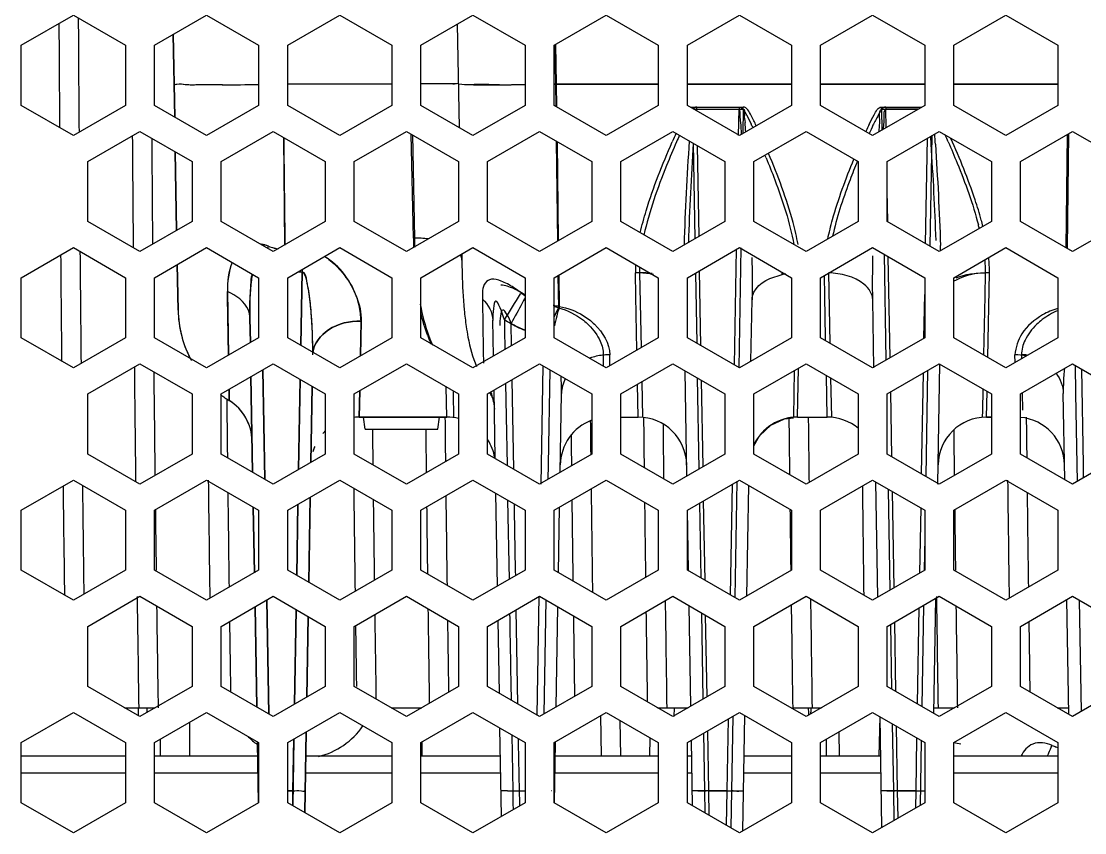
# Model space of a CAD drawing. Header units: millimetres. Extents: x 10297564 to 11610295, y -9287743 to -8409454.
# Drawn here: x 10485521 to 10486402, y -9079286 to -9078614 of the extents above; entities that cross this region are included whole.
import ezdxf

# ---------------------------------------------------------------- set-up
doc = ezdxf.new("R2010")
doc.units = ezdxf.units.MM
doc.header["$LTSCALE"] = 100
doc.layers.add('-0', color=7, linetype='Continuous')

# ---------------------------------------------------------------- blocks, each defined once
blk = doc.blocks.new('인버터 외형도')
at = {"layer": '-0', "linetype": 'Continuous'}
for p, q in [((87285.49, 52167.98), (87317.85, 52186.66)), ((87317.85, 52186.66), (87350.2, 52167.98)), ((87368.26, 52167.98), (87400.62, 52186.66)), ((87400.62, 52186.66), (87432.97, 52167.98)), ((87451.03, 52167.98), (87483.39, 52186.66)), ((87483.39, 52186.66), (87515.74, 52167.98)), ((87533.8, 52167.98), (87566.16, 52186.66)), ((87566.16, 52186.66), (87598.51, 52167.98)), ((87616.57, 52167.98), (87648.93, 52186.66)), ((87648.93, 52186.66), (87681.28, 52167.98)), ((87699.34, 52167.98), (87731.7, 52186.66)), ((87731.7, 52186.66), (87764.05, 52167.98)), ((87782.11, 52167.98), (87814.47, 52186.66)), ((87814.47, 52186.66), (87846.82, 52167.98)), ((87864.88, 52167.98), (87897.24, 52186.66)), ((87897.24, 52186.66), (87929.59, 52167.98)), ((87557.75, 52116.79), (87556.63, 52181.15)), ((87379.91, 52174.7), (87380.81, 52123.37)), ((87380.81, 52123.37), (87379.91, 52174.7)), ((87285.49, 52130.61), (87285.49, 52167.98)), ((87350.2, 52167.98), (87350.2, 52130.61)), ((87368.26, 52130.61), (87368.26, 52167.98)), ((87432.97, 52167.98), (87432.97, 52130.61)), ((87451.03, 52130.61), (87451.03, 52167.98)), ((87515.74, 52167.98), (87515.74, 52130.61)), ((87533.8, 52130.61), (87533.8, 52167.98)), ((87598.51, 52167.98), (87598.51, 52130.61)), ((87616.57, 52130.61), (87616.57, 52167.98)), ((87617.04, 52167.98), (87617.47, 52143.85)), ((87618.14, 52143.85), (87617.7, 52168.63)), ((87681.28, 52167.98), (87681.28, 52130.61)), ((87699.34, 52130.61), (87699.34, 52167.98)), ((87764.05, 52167.98), (87764.05, 52130.61)), ((87782.11, 52130.61), (87782.11, 52167.98)), ((87846.82, 52167.98), (87846.82, 52130.61)), ((87864.88, 52130.61), (87864.88, 52167.98)), ((87929.59, 52167.98), (87929.59, 52130.61)), ((87410.36, 52143.39), (87408.37, 52143.38)), ((87410.42, 52143.39), (87409.06, 52143.39)), ((87515.74, 52143.85), (87451.03, 52143.85)), ((87515.74, 52143.85), (87451.03, 52143.85)), ((87617.47, 52143.85), (87616.57, 52143.84)), ((87616.57, 52143.82), (87618.14, 52143.85)), ((87617.47, 52143.85), (87617.64, 52130)), ((87681.28, 52143.85), (87617.47, 52143.85)), ((87618.31, 52129.61), (87618.14, 52143.85)), ((87618.14, 52143.85), (87681.28, 52143.85)), ((87764.05, 52143.85), (87699.34, 52143.85)), ((87699.34, 52143.85), (87764.05, 52143.85)), ((87846.82, 52143.85), (87782.11, 52143.85)), ((87782.11, 52143.85), (87846.82, 52143.85)), ((87929.59, 52143.85), (87864.88, 52143.85)), ((87864.88, 52143.85), (87929.59, 52143.85)), ((87317.85, 52111.93), (87285.49, 52130.61)), ((87350.2, 52130.61), (87317.85, 52111.93)), ((87400.62, 52111.93), (87368.26, 52130.61)), ((87432.97, 52130.61), (87400.62, 52111.93)), ((87483.39, 52111.93), (87451.03, 52130.61)), ((87515.74, 52130.61), (87483.39, 52111.93)), ((87566.16, 52111.93), (87533.8, 52130.61)), ((87598.51, 52130.61), (87566.16, 52111.93)), ((87648.93, 52111.93), (87616.57, 52130.61)), ((87681.28, 52130.61), (87648.93, 52111.93)), ((87731.7, 52111.93), (87699.34, 52130.61)), ((87702.6, 52129.54), (87731.45, 52129.54)), ((87703.38, 52128.28), (87731.45, 52128.28)), ((87705.23, 52128.28), (87705.23, 52129.54)), ((87705.23, 52129.54), (87734.08, 52129.54)), ((87705.25, 52127.2), (87705.23, 52128.28)), ((87705.23, 52128.28), (87734.08, 52128.28)), ((87731.17, 52111.94), (87731.45, 52128.28)), ((87731.45, 52129.54), (87731.45, 52128.28)), ((87764.05, 52130.61), (87731.7, 52111.93)), ((87734.08, 52128.28), (87733.82, 52113.16)), ((87734.08, 52128.28), (87734.08, 52129.54)), ((87814.47, 52111.93), (87782.11, 52130.61)), ((87846.82, 52130.61), (87814.47, 52111.93)), ((87819.98, 52128.28), (87819.98, 52129.54)), ((87819.98, 52129.54), (87844.95, 52129.54)), ((87819.98, 52128.28), (87820.21, 52115.25)), ((87819.98, 52128.28), (87842.78, 52128.28)), ((87822.61, 52129.54), (87822.61, 52128.28)), ((87822.61, 52129.54), (87844.95, 52129.54)), ((87822.81, 52116.75), (87822.61, 52128.28)), ((87842.78, 52128.28), (87822.61, 52128.28)), ((87897.24, 52111.93), (87864.88, 52130.61)), ((87929.59, 52130.61), (87897.24, 52111.93)), ((87326.88, 52095.74), (87359.23, 52114.42)), ((87359.23, 52114.42), (87391.59, 52095.74)), ((87409.65, 52095.74), (87442, 52114.42)), ((87442, 52114.42), (87474.36, 52095.74)), ((87492.42, 52095.74), (87524.77, 52114.42)), ((87524.77, 52114.42), (87557.13, 52095.74)), ((87529.1, 52048.12), (87527.78, 52112.68)), ((87575.19, 52095.74), (87607.54, 52114.42)), ((87607.54, 52114.42), (87639.9, 52095.74)), ((87657.96, 52095.74), (87690.31, 52114.42)), ((87690.31, 52114.42), (87722.67, 52095.74)), ((87740.73, 52095.74), (87773.08, 52114.42)), ((87773.08, 52114.42), (87805.44, 52095.74)), ((87823.49, 52095.74), (87855.85, 52114.42)), ((87855.85, 52114.42), (87888.21, 52095.74)), ((87906.26, 52095.74), (87938.62, 52114.42)), ((87934.66, 52041.98), (87935.54, 52112.64)), ((87936.21, 52113.03), (87935.32, 52041.6)), ((87938.62, 52114.42), (87970.98, 52095.74)), ((87449.34, 52043.94), (87448.55, 52110.64)), ((87528.49, 52112.28), (87529.77, 52048.12)), ((87617.9, 52108.44), (87618.68, 52046.13)), ((87619.35, 52046.52), (87618.58, 52108.05)), ((87702.97, 52107.11), (87704, 52047.6)), ((87847.37, 52044.59), (87848.52, 52110.19)), ((87851.18, 52111.72), (87849.98, 52043.09)), ((87850.83, 52106.45), (87850.52, 52111.34)), ((87381.19, 52101.75), (87382.04, 52052.87)), ((87382.04, 52052.87), (87381.19, 52101.75)), ((87706.61, 52049.11), (87705.63, 52105.58)), ((87326.88, 52058.38), (87326.88, 52095.74)), ((87391.59, 52095.74), (87391.59, 52058.38)), ((87409.65, 52058.38), (87409.65, 52095.74)), ((87474.36, 52095.74), (87474.36, 52058.38)), ((87492.42, 52058.38), (87492.42, 52095.74)), ((87557.13, 52095.74), (87557.13, 52058.38)), ((87575.19, 52058.38), (87575.19, 52095.74)), ((87639.9, 52095.74), (87639.9, 52058.38)), ((87657.96, 52058.38), (87657.96, 52095.74)), ((87722.67, 52095.74), (87722.67, 52058.38)), ((87740.73, 52058.38), (87740.73, 52095.74)), ((87805.44, 52095.74), (87805.44, 52058.38)), ((87823.49, 52058.38), (87823.49, 52095.74)), ((87888.21, 52095.74), (87888.21, 52058.38)), ((87906.26, 52058.38), (87906.26, 52095.74)), ((87823.83, 52058.38), (87823.49, 52077.61)), ((87359.23, 52039.7), (87326.88, 52058.38)), ((87391.59, 52058.38), (87359.23, 52039.7)), ((87442, 52039.7), (87409.65, 52058.38)), ((87474.36, 52058.38), (87442, 52039.7)), ((87524.77, 52039.7), (87492.42, 52058.38)), ((87557.13, 52058.38), (87524.77, 52039.7)), ((87607.54, 52039.7), (87575.19, 52058.38)), ((87639.9, 52058.38), (87607.54, 52039.7)), ((87690.31, 52039.7), (87657.96, 52058.38)), ((87722.67, 52058.38), (87690.31, 52039.7)), ((87773.08, 52039.7), (87740.73, 52058.38)), ((87805.44, 52058.38), (87773.08, 52039.7)), ((87855.85, 52039.7), (87823.49, 52058.38)), ((87888.21, 52058.38), (87855.85, 52039.7)), ((87938.62, 52039.7), (87906.26, 52058.38)), ((87970.98, 52058.38), (87938.62, 52039.7)), ((87285.49, 52023.5), (87317.85, 52042.19)), ((87317.85, 52042.19), (87350.2, 52023.5)), ((87368.26, 52023.5), (87400.62, 52042.19)), ((87400.62, 52042.19), (87432.97, 52023.5)), ((87438.63, 52041.69), (87439.11, 52043.11)), ((87438.63, 52041.69), (87439.11, 52043.11)), ((87451.03, 52023.5), (87483.39, 52042.19)), ((87483.39, 52042.19), (87515.74, 52023.5)), ((87533.8, 52023.5), (87566.16, 52042.19)), ((87566.16, 52042.19), (87598.51, 52023.5)), ((87616.57, 52023.5), (87648.93, 52042.19)), ((87648.93, 52042.19), (87681.28, 52023.5)), ((87699.34, 52023.5), (87731.7, 52042.19)), ((87728.67, 51969.21), (87729.93, 52041.17)), ((87732.58, 52042.17), (87731.28, 51967.47)), ((87731.7, 52042.19), (87764.05, 52023.5)), ((87782.11, 52023.5), (87814.47, 52042.19)), ((87814.47, 52042.19), (87846.82, 52023.5)), ((87864.88, 52023.5), (87897.24, 52042.19)), ((87897.24, 52042.19), (87929.59, 52023.5)), ((87559.12, 52038.12), (87559.19, 52034.44)), ((87821.55, 52038.09), (87822.7, 51972.22)), ((87825.31, 51973.72), (87824.21, 52036.56)), ((87382.41, 52031.67), (87382.9, 52003.38)), ((87382.9, 52003.38), (87382.41, 52031.67)), ((87457.35, 52027.15), (87459.93, 52027.15)), ((87457.35, 52027.15), (87459.93, 52027.15)), ((87459.14, 51981.47), (87459.93, 52027.15)), ((87459.93, 52027.15), (87459.14, 51981.47)), ((87459.93, 52028.64), (87459.93, 52027.15)), ((87459.93, 52028.64), (87459.93, 52027.15)), ((87707.79, 51981.26), (87706.98, 52027.91)), ((87285.49, 51986.14), (87285.49, 52023.5)), ((87350.2, 52023.5), (87350.2, 51986.14)), ((87368.26, 51986.14), (87368.26, 52023.5)), ((87432.97, 52023.5), (87432.97, 51986.14)), ((87451.03, 51986.14), (87451.03, 52023.5)), ((87515.74, 52023.5), (87515.74, 51986.14)), ((87533.8, 51986.14), (87533.8, 52023.5)), ((87598.51, 52023.5), (87598.51, 51986.14)), ((87616.57, 51986.14), (87616.57, 52023.5)), ((87618.95, 52024.88), (87619.2, 52004.79)), ((87619.86, 52005.52), (87619.61, 52025.26)), ((87667.34, 52012), (87667.05, 52026.56)), ((87669.68, 52026.56), (87670.61, 51979.98)), ((87681.28, 52023.5), (87681.28, 51986.14)), ((87699.34, 51986.14), (87699.34, 52023.5)), ((87704.37, 52026.41), (87705.14, 51982.8)), ((87764.05, 52023.5), (87764.05, 51986.14)), ((87782.11, 51986.14), (87782.11, 52023.5)), ((87784.72, 52012.02), (87784.47, 52024.86)), ((87787.07, 52026.56), (87787.94, 51982.78)), ((87846.82, 52023.5), (87846.82, 51986.14)), ((87864.88, 51986.14), (87864.88, 52023.5)), ((87884.38, 52026.56), (87884.09, 52011.98)), ((87885.96, 51973.97), (87887.01, 52026.56)), ((87929.59, 52023.5), (87929.59, 51986.14)), ((87413.58, 52014.89), (87414.27, 51975.34)), ((87413.64, 52011.31), (87413.58, 52014.89)), ((87596.01, 52014.09), (87595.61, 52013.44)), ((87414.26, 51975.34), (87413.64, 52011.31)), ((87668, 51978.48), (87667.34, 52012)), ((87738.87, 51971.61), (87739.54, 52009.8)), ((87785.23, 51986.21), (87784.72, 52012.02)), ((87815.26, 51967.48), (87814.53, 52009.8)), ((87846.35, 51986.15), (87846.82, 52013)), ((87884.09, 52011.98), (87883.37, 51975.47)), ((87427.59, 51998.45), (87427.85, 51983.19)), ((87427.85, 51983.19), (87427.59, 51998.45)), ((87496.21, 51974.87), (87496.64, 51996.53)), ((87496.64, 51996.53), (87496.22, 51974.87)), ((87578.87, 51974.8), (87578.48, 51997.01)), ((87585.69, 51997.33), (87585.79, 51991.23)), ((87590.16, 51981.32), (87589.92, 51995.12)), ((87585.79, 51991.23), (87586.01, 51978.93)), ((87317.85, 51967.46), (87285.49, 51986.14)), ((87350.2, 51986.14), (87317.85, 51967.46)), ((87400.62, 51967.46), (87368.26, 51986.14)), ((87432.97, 51986.14), (87400.62, 51967.46)), ((87483.39, 51967.46), (87451.03, 51986.14)), ((87515.74, 51986.14), (87483.39, 51967.46)), ((87566.16, 51967.46), (87533.8, 51986.14)), ((87598.51, 51986.14), (87566.16, 51967.46)), ((87648.93, 51967.46), (87616.57, 51986.14)), ((87681.28, 51986.14), (87648.93, 51967.46)), ((87731.7, 51967.46), (87699.34, 51986.14)), ((87764.05, 51986.14), (87731.7, 51967.46)), ((87814.47, 51967.46), (87782.11, 51986.14)), ((87785.27, 51984.32), (87785.23, 51986.21)), ((87846.82, 51986.14), (87814.47, 51967.46)), ((87897.24, 51967.46), (87864.88, 51986.14)), ((87929.59, 51986.14), (87897.24, 51967.46)), ((87647.09, 51975.58), (87646.95, 51968.6)), ((87651.09, 51968.71), (87651.23, 51975.6)), ((87902.93, 51970.75), (87902.83, 51975.6)), ((87906.97, 51975.58), (87907.02, 51973.11)), ((87326.88, 51951.27), (87359.23, 51969.95)), ((87359.23, 51969.95), (87391.59, 51951.27)), ((87409.65, 51951.27), (87442, 51969.95)), ((87442, 51969.95), (87474.36, 51951.27)), ((87492.42, 51951.27), (87524.77, 51969.95)), ((87524.77, 51969.95), (87557.13, 51951.27)), ((87575.19, 51951.27), (87607.54, 51969.95)), ((87607.54, 51969.95), (87639.9, 51951.27)), ((87608.43, 51895.21), (87609.72, 51968.69)), ((87657.96, 51951.27), (87690.31, 51969.95)), ((87690.31, 51969.95), (87722.67, 51951.27)), ((87740.73, 51951.27), (87773.08, 51969.95)), ((87767.84, 51936.84), (87768.45, 51967.27)), ((87773.08, 51969.95), (87805.44, 51951.27)), ((87823.49, 51951.27), (87855.85, 51969.95)), ((87854.92, 51895.24), (87856.22, 51969.94)), ((87855.85, 51969.95), (87888.21, 51951.27)), ((87906.26, 51951.27), (87938.62, 51969.95)), ((87938.62, 51969.95), (87970.98, 51951.27)), ((87940.19, 51969.04), (87940.5, 51951.6)), ((87428.22, 51962), (87429.26, 51902.58)), ((87429.26, 51902.58), (87428.22, 51962)), ((87436.86, 51898.2), (87435.67, 51966.29)), ((87435.67, 51966.29), (87436.86, 51898.2)), ((87613.83, 51966.32), (87612.8, 51907.4)), ((87699.06, 51900.28), (87697.92, 51965.56)), ((87705.51, 51961.17), (87706.5, 51904.58)), ((87765.79, 51965.74), (87765.21, 51936.84)), ((87786.22, 51936.84), (87785.7, 51962.67)), ((87788.37, 51961.12), (87788.86, 51936.84)), ((87844.88, 51901.56), (87845.97, 51964.25)), ((87848.63, 51965.78), (87847.49, 51900.06)), ((87945.43, 51907.4), (87944.4, 51966.61)), ((87414.76, 51947.11), (87414.63, 51954.15)), ((87414.64, 51954.15), (87414.76, 51947.11)), ((87457.79, 51904.34), (87458.77, 51960.27)), ((87458.77, 51960.27), (87457.79, 51904.34)), ((87466.21, 51955.97), (87465.39, 51908.73)), ((87465.39, 51908.73), (87466.21, 51955.97)), ((87549.95, 51936.84), (87549.58, 51955.63)), ((87586.39, 51957.74), (87586.75, 51937.3)), ((87590.93, 51937.37), (87590.53, 51960.13)), ((87668.84, 51936.84), (87668.42, 51957.31)), ((87671.04, 51958.82), (87671.47, 51936.84)), ((87709.1, 51906.08), (87708.17, 51959.64)), ((87882.95, 51954.3), (87882.67, 51940.71)), ((87326.88, 51913.91), (87326.88, 51951.27)), ((87391.59, 51951.27), (87391.59, 51913.91)), ((87409.65, 51913.91), (87409.65, 51951.27)), ((87474.36, 51951.27), (87474.36, 51913.91)), ((87492.42, 51913.91), (87492.42, 51951.27)), ((87495.45, 51936.84), (87495.78, 51953.21)), ((87495.78, 51953.21), (87495.45, 51936.84)), ((87553.76, 51953.21), (87553.8, 51951.2)), ((87553.8, 51951.2), (87554.09, 51936.93)), ((87557.13, 51951.27), (87557.13, 51913.91)), ((87575.19, 51913.91), (87575.19, 51951.27)), ((87579.98, 51911.14), (87579.24, 51953.61)), ((87620.28, 51902.58), (87621.14, 51951.56)), ((87639.9, 51951.27), (87639.9, 51913.91)), ((87657.96, 51913.91), (87657.96, 51951.27)), ((87722.67, 51951.27), (87722.67, 51913.91)), ((87740.73, 51913.91), (87740.73, 51951.27)), ((87805.44, 51951.27), (87805.44, 51913.91)), ((87823.49, 51913.91), (87823.49, 51951.27)), ((87826.38, 51912.24), (87825.68, 51952.53)), ((87885.22, 51936.84), (87885.54, 51952.81)), ((87888.21, 51951.27), (87888.21, 51913.91)), ((87906.26, 51913.91), (87906.26, 51951.27)), ((87907.44, 51951.95), (87907.65, 51941.27)), ((87933.86, 51897.98), (87932.92, 51951.56)), ((87940.5, 51951.6), (87941.27, 51907.33)), ((87882.67, 51940.71), (87882.59, 51936.84)), ((87549.95, 51936.84), (87495.45, 51936.84)), ((87495.45, 51936.84), (87549.95, 51936.84)), ((87499.24, 51929.32), (87498.18, 51936.84)), ((87544.38, 51929.32), (87545.44, 51936.84)), ((87586.75, 51937.3), (87587.29, 51906.92)), ((87591.51, 51904.48), (87590.93, 51937.37)), ((87657.96, 51936.84), (87668.84, 51936.84)), ((87657.96, 51936.84), (87668.84, 51936.84)), ((87751.25, 51931.83), (87759.8, 51935.73)), ((87759.8, 51935.73), (87765.26, 51936.47)), ((87767.84, 51936.84), (87786.22, 51936.84)), ((87767.84, 51936.84), (87786.22, 51936.84)), ((87888.21, 51936.84), (87885.22, 51936.84)), ((87885.22, 51936.84), (87888.21, 51936.84)), ((87499.24, 51929.32), (87544.38, 51929.32)), ((87744.11, 51925.23), (87751.25, 51931.83)), ((87740.73, 51919.04), (87744.11, 51925.23)), ((87359.23, 51895.23), (87326.88, 51913.91)), ((87391.59, 51913.91), (87359.23, 51895.23)), ((87442, 51895.23), (87409.65, 51913.91)), ((87474.36, 51913.91), (87442, 51895.23)), ((87524.77, 51895.23), (87492.42, 51913.91)), ((87557.13, 51913.91), (87524.77, 51895.23)), ((87607.54, 51895.23), (87575.19, 51913.91)), ((87639.9, 51913.91), (87607.54, 51895.23)), ((87690.31, 51895.23), (87657.96, 51913.91)), ((87722.67, 51913.91), (87690.31, 51895.23)), ((87773.08, 51895.23), (87740.73, 51913.91)), ((87805.44, 51913.91), (87773.08, 51895.23)), ((87855.85, 51895.23), (87823.49, 51913.91)), ((87888.21, 51913.91), (87855.85, 51895.23)), ((87938.62, 51895.23), (87906.26, 51913.91)), ((87970.98, 51913.91), (87938.62, 51895.23)), ((87612.8, 51907.4), (87612.64, 51898.17)), ((87941.27, 51907.33), (87941.45, 51896.86)), ((87945.57, 51899.24), (87945.43, 51907.4)), ((87285.49, 51879.03), (87317.85, 51897.71)), ((87317.85, 51897.71), (87350.2, 51879.03)), ((87368.26, 51879.03), (87400.62, 51897.71)), ((87400.62, 51897.71), (87432.97, 51879.03)), ((87451.03, 51879.03), (87483.39, 51897.71)), ((87483.39, 51897.71), (87515.74, 51879.03)), ((87533.8, 51879.03), (87566.16, 51897.71)), ((87566.16, 51897.71), (87598.51, 51879.03)), ((87616.57, 51879.03), (87648.93, 51897.71)), ((87648.93, 51897.71), (87681.28, 51879.03)), ((87699.34, 51879.03), (87731.7, 51897.71)), ((87726.18, 51826.18), (87727.38, 51895.22)), ((87730.05, 51896.76), (87728.79, 51824.67)), ((87731.7, 51897.71), (87764.05, 51879.03)), ((87782.11, 51879.03), (87814.47, 51897.71)), ((87814.47, 51897.71), (87846.82, 51879.03)), ((87817.75, 51824.89), (87816.5, 51896.54)), ((87864.88, 51879.03), (87897.24, 51897.71)), ((87897.24, 51897.71), (87929.59, 51879.03)), ((87581.36, 51831.77), (87580.36, 51889.52)), ((87736.32, 51825.66), (87737.52, 51894.35)), ((87824.1, 51892.15), (87825.2, 51829.19)), ((87827.8, 51830.69), (87826.76, 51890.62)), ((87456.64, 51838.44), (87457.41, 51882.72)), ((87457.42, 51882.72), (87456.64, 51838.43)), ((87465.01, 51887.1), (87464.08, 51834.14)), ((87464.08, 51834.14), (87465.01, 51887.1)), ((87587.67, 51885.29), (87588.53, 51835.91)), ((87591.96, 51878.92), (87591.89, 51882.86)), ((87706.87, 51883.38), (87707.68, 51836.86)), ((87710.34, 51835.32), (87709.47, 51884.88)), ((87285.49, 51841.67), (87285.49, 51879.03)), ((87350.2, 51879.03), (87350.2, 51841.67)), ((87368.26, 51841.67), (87368.26, 51879.03)), ((87429.64, 51880.96), (87430.35, 51840.16)), ((87430.35, 51840.16), (87429.64, 51880.96)), ((87432.97, 51879.03), (87432.97, 51841.67)), ((87451.03, 51841.67), (87451.03, 51879.03)), ((87515.74, 51879.03), (87515.74, 51841.67)), ((87533.8, 51841.67), (87533.8, 51879.03)), ((87592.62, 51841.57), (87591.96, 51878.92)), ((87598.51, 51879.03), (87598.51, 51841.67)), ((87616.57, 51841.67), (87616.57, 51879.03)), ((87619.19, 51840.16), (87619.91, 51880.96)), ((87681.28, 51879.03), (87681.28, 51841.67)), ((87699.34, 51841.67), (87699.34, 51879.03)), ((87700.08, 51841.69), (87699.43, 51879.04)), ((87764.05, 51879.03), (87764.05, 51841.67)), ((87782.11, 51841.67), (87782.11, 51879.03)), ((87843.8, 51839.93), (87844.51, 51880.37)), ((87846.82, 51879.03), (87846.82, 51841.67)), ((87864.88, 51841.67), (87864.88, 51879.03)), ((87929.59, 51879.03), (87929.59, 51841.67)), ((87846.82, 51861.85), (87846.47, 51841.68)), ((87317.85, 51822.99), (87285.49, 51841.67)), ((87350.2, 51841.67), (87317.85, 51822.99)), ((87400.62, 51822.99), (87368.26, 51841.67)), ((87432.97, 51841.67), (87400.62, 51822.99)), ((87483.39, 51822.99), (87451.03, 51841.67)), ((87515.74, 51841.67), (87483.39, 51822.99)), ((87566.16, 51822.99), (87533.8, 51841.67)), ((87598.51, 51841.67), (87566.16, 51822.99)), ((87648.93, 51822.99), (87616.57, 51841.67)), ((87681.28, 51841.67), (87648.93, 51822.99)), ((87731.7, 51822.99), (87699.34, 51841.67)), ((87764.05, 51841.67), (87731.7, 51822.99)), ((87814.47, 51822.99), (87782.11, 51841.67)), ((87846.82, 51841.67), (87814.47, 51822.99)), ((87897.24, 51822.99), (87864.88, 51841.67)), ((87929.59, 51841.67), (87897.24, 51822.99)), ((87592.68, 51838.3), (87592.62, 51841.57)), ((87326.88, 51806.8), (87359.23, 51825.48)), ((87359.23, 51825.48), (87391.59, 51806.8)), ((87409.65, 51806.8), (87442, 51825.48)), ((87439.4, 51752.26), (87438.16, 51823.26)), ((87438.17, 51823.26), (87439.41, 51752.26)), ((87442, 51825.48), (87474.36, 51806.8)), ((87492.42, 51806.8), (87524.77, 51825.48)), ((87524.77, 51825.48), (87557.13, 51806.8)), ((87575.19, 51806.8), (87607.54, 51825.48)), ((87605.93, 51751.69), (87607.22, 51825.49)), ((87607.54, 51825.48), (87639.9, 51806.8)), ((87611.33, 51823.29), (87610.09, 51752.23)), ((87657.96, 51806.8), (87690.31, 51825.48)), ((87690.31, 51825.48), (87722.67, 51806.8)), ((87740.73, 51806.8), (87773.08, 51825.48)), ((87773.08, 51825.48), (87805.44, 51806.8)), ((87823.49, 51806.8), (87855.85, 51825.48)), ((87852.43, 51752.73), (87853.68, 51824.23)), ((87855.85, 51825.48), (87888.21, 51806.8)), ((87906.26, 51806.8), (87938.62, 51825.48)), ((87936.41, 51752.04), (87935.16, 51823.48)), ((87938.62, 51825.48), (87970.98, 51806.8)), ((87942.74, 51823.1), (87943.95, 51753.84)), ((87430.72, 51818.97), (87431.81, 51756.64)), ((87431.81, 51756.64), (87430.72, 51818.97)), ((87455.24, 51758.4), (87456.27, 51817.24)), ((87456.27, 51817.24), (87455.25, 51758.41)), ((87594.08, 51758.53), (87593.05, 51817.11)), ((87617.74, 51756.64), (87618.82, 51818.97)), ((87701.55, 51757.25), (87700.46, 51819.62)), ((87708.06, 51815.23), (87709, 51761.55)), ((87842.38, 51758.54), (87843.42, 51818.3)), ((87846.09, 51819.84), (87844.99, 51757.03)), ((87463.71, 51812.94), (87462.84, 51762.79)), ((87462.84, 51762.79), (87463.71, 51812.94)), ((87582.53, 51765.2), (87581.73, 51810.58)), ((87711.6, 51763.05), (87710.71, 51813.7)), ((87828.92, 51766.3), (87828.17, 51809.5)), ((87326.88, 51769.44), (87326.88, 51806.8)), ((87391.59, 51806.8), (87391.59, 51769.44)), ((87409.65, 51769.44), (87409.65, 51806.8)), ((87474.36, 51806.8), (87474.36, 51769.44)), ((87492.42, 51769.44), (87492.42, 51806.8)), ((87557.13, 51806.8), (87557.13, 51769.44)), ((87575.19, 51769.44), (87575.19, 51806.8)), ((87639.9, 51806.8), (87639.9, 51769.44)), ((87657.96, 51769.44), (87657.96, 51806.8)), ((87722.67, 51806.8), (87722.67, 51769.44)), ((87740.73, 51769.44), (87740.73, 51806.8)), ((87805.44, 51806.8), (87805.44, 51769.44)), ((87823.49, 51769.44), (87823.49, 51806.8)), ((87825.57, 51808), (87826.27, 51767.84)), ((87888.21, 51806.8), (87888.21, 51769.44)), ((87906.26, 51769.44), (87906.26, 51806.8)), ((87359.23, 51750.76), (87326.88, 51769.44)), ((87391.59, 51769.44), (87359.23, 51750.76)), ((87442, 51750.76), (87409.65, 51769.44)), ((87474.36, 51769.44), (87442, 51750.76)), ((87524.77, 51750.76), (87492.42, 51769.44)), ((87557.13, 51769.44), (87524.77, 51750.76)), ((87607.54, 51750.76), (87575.19, 51769.44)), ((87639.9, 51769.44), (87607.54, 51750.76)), ((87690.31, 51750.76), (87657.96, 51769.44)), ((87722.67, 51769.44), (87690.31, 51750.76)), ((87773.08, 51750.76), (87740.73, 51769.44)), ((87805.44, 51769.44), (87773.08, 51750.76)), ((87855.85, 51750.76), (87823.49, 51769.44)), ((87888.21, 51769.44), (87855.85, 51750.76)), ((87938.62, 51750.76), (87906.26, 51769.44)), ((87970.98, 51769.44), (87938.62, 51750.76)), ((87349.71, 51756.25), (87358.48, 51756.25)), ((87358.42, 51751.23), (87358.42, 51756.25)), ((87358.48, 51756.25), (87368.75, 51756.25)), ((87363.74, 51753.36), (87363.74, 51756.25)), ((87515.25, 51756.25), (87534.29, 51756.25)), ((87680.79, 51756.25), (87686.55, 51756.25)), ((87686.55, 51756.25), (87699.83, 51756.25)), ((87691.13, 51756.16), (87691.01, 51750.74)), ((87764.81, 51756.25), (87776.85, 51756.25)), ((87776.85, 51756.25), (87782.6, 51756.25)), ((87852.49, 51756.25), (87855.1, 51756.25)), ((87855.1, 51756.25), (87865.37, 51756.25)), ((87929.1, 51756.25), (87936.33, 51756.25)), ((87285.49, 51734.56), (87317.85, 51753.24)), ((87317.85, 51753.24), (87350.2, 51734.56)), ((87368.26, 51734.56), (87400.62, 51753.24)), ((87400.62, 51753.24), (87432.97, 51734.56)), ((87451.03, 51734.56), (87483.39, 51753.24)), ((87483.39, 51753.24), (87515.74, 51734.56)), ((87533.8, 51734.56), (87566.16, 51753.24)), ((87566.16, 51753.24), (87598.51, 51734.56)), ((87616.57, 51734.56), (87648.93, 51753.24)), ((87646.02, 51726.16), (87645.58, 51751.31)), ((87648.93, 51753.24), (87681.28, 51734.56)), ((87699.34, 51734.56), (87731.7, 51753.24)), ((87724.05, 51704.54), (87724.84, 51749.28)), ((87727.5, 51750.82), (87726.7, 51704.54)), ((87731.7, 51753.24), (87764.05, 51734.56)), ((87733.77, 51679.72), (87735.02, 51751.32)), ((87782.11, 51734.56), (87814.47, 51753.24)), ((87814.47, 51753.24), (87846.82, 51734.56)), ((87818.93, 51750.67), (87818.41, 51726.16)), ((87820.25, 51681.86), (87819.05, 51750.6)), ((87864.88, 51734.56), (87897.24, 51753.24)), ((87897.24, 51753.24), (87929.59, 51734.56)), ((87390.19, 51726.16), (87390.19, 51747.22)), ((87583.86, 51688.74), (87582.9, 51743.58)), ((87658.06, 51726.16), (87657.67, 51748.2)), ((87826.65, 51746.21), (87827.37, 51704.54)), ((87830, 51704.54), (87829.3, 51744.68)), ((87372.1, 51726.16), (87372.1, 51736.78)), ((87454.87, 51736.78), (87454.16, 51695.4)), ((87454.3, 51704.54), (87454.86, 51736.78)), ((87462.46, 51741.16), (87461.59, 51691.11)), ((87461.59, 51691.11), (87462.46, 51741.16)), ((87590.24, 51739.34), (87590.86, 51704.54)), ((87594.51, 51734.49), (87594.46, 51736.9)), ((87676.11, 51737.55), (87675.91, 51726.16)), ((87702.63, 51695.3), (87701.92, 51736.05)), ((87709.37, 51740.35), (87709.99, 51704.54)), ((87712.62, 51704.54), (87711.97, 51741.85)), ((87793.96, 51726.16), (87793.65, 51741.23)), ((87841.44, 51704.54), (87842.01, 51737.34)), ((87285.49, 51697.2), (87285.49, 51734.56)), ((87350.2, 51734.56), (87350.2, 51697.2)), ((87368.26, 51697.2), (87368.26, 51734.56)), ((87432.19, 51734.55), (87432.85, 51697.2)), ((87432.85, 51697.2), (87432.19, 51734.55)), ((87432.97, 51734.56), (87432.97, 51697.2)), ((87451.03, 51697.2), (87451.03, 51734.56)), ((87515.74, 51734.56), (87515.74, 51697.2)), ((87533.8, 51697.2), (87533.8, 51734.56)), ((87534.55, 51726.16), (87534.55, 51735)), ((87595.04, 51704.55), (87594.51, 51734.49)), ((87598.51, 51734.56), (87598.51, 51697.2)), ((87616.57, 51697.2), (87616.57, 51734.56)), ((87616.7, 51697.2), (87617.35, 51734.55)), ((87681.28, 51734.56), (87681.28, 51697.2)), ((87699.34, 51697.2), (87699.34, 51734.56)), ((87764.05, 51734.56), (87764.05, 51697.2)), ((87782.11, 51697.2), (87782.11, 51734.56)), ((87785.61, 51729.87), (87785.69, 51726.16)), ((87844.62, 51735.83), (87843.93, 51695.53)), ((87846.82, 51734.56), (87846.82, 51697.2)), ((87864.88, 51697.2), (87864.88, 51734.56)), ((87929.58, 51731.38), (87928.51, 51731.8)), ((87929.59, 51734.56), (87929.59, 51697.2)), ((87350.2, 51726.16), (87285.49, 51726.16)), ((87432.34, 51726.16), (87368.26, 51726.16)), ((87515.74, 51726.16), (87462.2, 51726.16)), ((87583.21, 51726.16), (87533.8, 51726.16)), ((87681.28, 51726.16), (87617.2, 51726.16)), ((87702.09, 51726.16), (87699.34, 51726.16)), ((87764.05, 51726.16), (87734.59, 51726.16)), ((87819.48, 51726.16), (87782.11, 51726.16)), ((87929.59, 51726.16), (87864.88, 51726.16)), ((87350.2, 51715.58), (87285.49, 51715.58)), ((87432.53, 51715.58), (87368.26, 51715.58)), ((87515.74, 51715.58), (87462.01, 51715.58)), ((87583.39, 51715.58), (87533.8, 51715.58)), ((87681.28, 51715.58), (87617.02, 51715.58)), ((87702.28, 51715.58), (87699.34, 51715.58)), ((87764.05, 51715.58), (87734.4, 51715.58)), ((87819.66, 51715.58), (87782.11, 51715.58)), ((87929.59, 51715.58), (87864.88, 51715.58)), ((87451.03, 51704.54), (87454.31, 51704.54)), ((87454.3, 51704.54), (87451.03, 51704.54)), ((87454.17, 51695.39), (87454.32, 51704.54)), ((87590.85, 51704.54), (87590.98, 51697)), ((87590.86, 51704.54), (87595.79, 51704.54)), ((87595.04, 51704.54), (87598.51, 51704.54)), ((87595.16, 51697.08), (87595.04, 51704.54)), ((87595.79, 51704.54), (87598.51, 51704.54)), ((87709.98, 51704.54), (87710.2, 51690.93)), ((87724.05, 51704.54), (87709.99, 51704.54)), ((87712.87, 51689.39), (87712.62, 51704.54)), ((87712.62, 51704.54), (87726.7, 51704.54)), ((87723.71, 51683.13), (87724.07, 51704.54)), ((87726.7, 51704.54), (87726.32, 51681.63)), ((87827.36, 51704.54), (87827.67, 51686.14)), ((87841.44, 51704.54), (87827.37, 51704.54)), ((87830.28, 51687.65), (87830, 51704.54)), ((87830, 51704.54), (87844.08, 51704.54)), ((87841.28, 51694), (87841.45, 51704.54)), ((87317.85, 51678.52), (87285.49, 51697.2)), ((87350.2, 51697.2), (87317.85, 51678.52)), ((87400.62, 51678.52), (87368.26, 51697.2)), ((87432.97, 51697.2), (87400.62, 51678.52)), ((87483.39, 51678.52), (87451.03, 51697.2)), ((87515.74, 51697.2), (87483.39, 51678.52)), ((87566.16, 51678.52), (87533.8, 51697.2)), ((87598.51, 51697.2), (87566.16, 51678.52)), ((87590.98, 51697), (87591.05, 51692.77)), ((87595.2, 51695.19), (87595.16, 51697.08)), ((87648.93, 51678.52), (87616.57, 51697.2)), ((87681.28, 51697.2), (87648.93, 51678.52)), ((87731.7, 51678.52), (87699.34, 51697.2)), ((87764.05, 51697.2), (87731.7, 51678.52)), ((87814.47, 51678.52), (87782.11, 51697.2)), ((87846.82, 51697.2), (87814.47, 51678.52)), ((87897.24, 51678.52), (87864.88, 51697.2)), ((87929.59, 51697.2), (87897.24, 51678.52))]:
    blk.add_line(p, q, dxfattribs=at)
for centre, radius, start, end in [((132455.12, 52441.15), 45146.98, 180.329369, 180.411662), ((132455.12, 52441.15), 45134.94, 180.3255, 180.415249), ((87392.82, 55060.89), 2917.55, 270.34449, 270.78564), ((87392.79, 55063.55), 2920.21, 270.34591, 270.78559), ((87550.36, 51047.05), 1097.02, 90.06392, 90.85858), ((87573.01, 54172.62), 2029.21, 270.25673, 270.44398), ((87571.88, 54244.67), 2101.26, 270.29526, 270.46095), ((87568.64, 54737.43), 2594.04, 270.44376, 270.65906), ((87567.56, 54779.59), 2636.19, 270.46148, 270.67226), ((87074.52, 52069.51), 662.57, 3.86525, 4.37421), ((88049.71, 51951.23), 392.37, 155.61296, 156.46686), ((87533.04, 52020), 228.54, 25.12698, 25.65463), ((88054.5, 52002.76), 268.55, 154.36362, 155.4419), ((88088.15, 51988.3), 302.77, 154.58647, 155.64304), ((86170.15, 51999.38), 1686.72, 3.64018, 3.85573), ((132500.26, 52441.15), 45146.98, 180.418039, 180.506487), ((132500.26, 52441.15), 45134.94, 180.420221, 180.503828), ((88062.77, 51946.68), 403.74, 155.8224, 156.44588), ((87490.39, 51946.24), 404.75, 23.53728, 24.22427), ((87246.31, 51890.82), 543.03, 22.43957, 22.62064), ((88276.45, 51903.78), 509.15, 157.81884, 157.99536), ((87699.34, 52009.33), 186.82, 13.84469, 14.55747), ((87691.44, 52006.62), 197.69, 14.27209, 15.47066), ((87953.44, 52056.49), 424.41, 181.12961, 181.9311), ((87530.66, 51986.31), 61.82, 82.87608, 90.82442), ((87957.64, 52056.57), 427.94, 181.13118, 181.88051), ((87450.1, 52070.29), 29.32, 247.99699, 255.08087), ((87449.61, 52068.52), 27.48, 255.114, 260.47191), ((87449.64, 52068.61), 27.57, 255.13488, 260.45164), ((86754.1, 52010.23), 1102.99, 1.55553, 1.73458), ((132455.12, 52441.15), 45146.98, 180.51206, 180.596015), ((132455.12, 52441.15), 45134.94, 180.509552, 180.597653), ((87449.75, 51997.21), 46.26, 53.47936, 58.63542), ((87741.83, 52027.99), 74.8, 177.25466, 181.09397), ((87742.85, 52027.99), 73.17, 178.36097, 181.12216), ((87667.69, 51975.66), 50.9, 80.39258, 90.72206), ((87670.29, 51975.02), 51.54, 81.91787, 90.66851), ((87668.5, 51980.73), 45.77, 77.7035, 80.3347), ((87765.94, 51978.55), 47.99, 97.49309, 99.668), ((87768.01, 51981.75), 44.74, 99.9595, 102.59641), ((87878.91, 51998.31), 26.88, 118.92654, 122.0161), ((86092.25, 52928.32), 1759.86, 328.06086, 328.67716), ((87623.76, 52051.61), 46.66, 233.5076, 237.14578), ((99816.82, 52185.05), 12246.04, 180.817903, 181.004238), ((87450.61, 52004.56), 67.72, 181, 207.76988), ((87450.61, 52004.56), 67.72, 181, 208.79196), ((87612.11, 51972.19), 34.22, 76.91068, 83.53524), ((87606.36, 51970.87), 36.28, 69.26396, 73.63233), ((87619.59, 52017.67), 87.01, 200.4439, 203.84293), ((87620.76, 52017.72), 87.51, 200.44099, 202.89746), ((87710.37, 52014.54), 149.97, 188.20386, 190.76271), ((87620.28, 52049.68), 62.77, 244.57796, 249.65965), ((87622.67, 52054.08), 67.49, 247.77418, 249.00055), ((87614.64, 52015.16), 80.87, 202.90971, 204.58586), ((87650.37, 51941.72), 33.8, 108.23462, 110.1462), ((87651.02, 51938.78), 36.82, 89.66731, 95.18213), ((87903.06, 51939.05), 36.55, 79.20134, 90.35092), ((87907.17, 51938.88), 36.7, 84.90883, 90.3184), ((132500.26, 52441.15), 45146.98, 180.600384, 180.691095), ((132500.26, 52441.15), 45134.94, 180.604658, 180.686001), ((88061.26, 51953.63), 128.36, 175.93062, 180.92893), ((88066.9, 51953.43), 133.99, 174.15711, 176.01316), ((87450.61, 52004.56), 67.72, 232.42203, 238.03499), ((87450.61, 52004.56), 67.72, 232.42206, 238.03499), ((132545.41, 52441.15), 45134.94, 180.625663, 180.672401), ((87556.45, 51941.16), 23.03, 21.5636, 28.44545), ((87549.45, 51941.23), 30, 13.50858, 21.19065), ((87398.83, 51921.58), 30.1, 20.01256, 58.03538), ((87398.83, 51921.58), 30.1, 1, 58.03485), ((87495.45, 51906.74), 30.1, 90.00006, 95.9282), ((87495.45, 51906.74), 30.1, 90.00006, 95.8861), ((132680.85, 52441.15), 45134.94, 180.640153, 180.675045), ((87549.95, 51906.74), 30.1, 76.07381, 89.99981), ((87650.46, 51906.74), 30.1, 110.61294, 179), ((132771.15, 52441.15), 45134.94, 180.643071, 180.669325), ((87668.84, 51906.74), 30.1, 1, 89.99987), ((132816.29, 52441.15), 45146.98, 180.640021, 180.679993), ((87767.84, 51906.74), 30.1, 90.00006, 154.92071), ((132906.59, 52441.15), 45146.98, 180.640112, 180.685544), ((132906.59, 52441.15), 45134.94, 180.640103, 180.69148), ((87786.22, 51906.74), 30.1, 49.86679, 89.99992), ((87885.22, 51906.74), 30.1, 90.00013, 179), ((87903.6, 51906.74), 30.1, 1, 84.79726), ((133042.03, 52441.15), 45134.94, 180.64017, 180.672401), ((87495.45, 51906.74), 30.1, 134.49837, 138.35465), ((87495.45, 51906.74), 30.1, 135.24803, 138.33524), ((132635.71, 52441.15), 45134.94, 180.649688, 180.677954), ((132680.85, 52441.15), 45146.98, 180.649615, 180.683628), ((132816.29, 52441.15), 45134.94, 180.646086, 180.689059), ((132996.88, 52441.15), 45134.94, 180.650223, 180.686001), ((87549.95, 51906.74), 30.1, 9.33689, 32.11423), ((132771.15, 52441.15), 45146.98, 180.654542, 180.678152), ((87495.45, 51906.74), 30.1, 158.47686, 163.56081), ((87495.45, 51906.74), 30.1, 156.75002, 162.94429), ((132545.41, 52441.15), 45146.98, 180.689675, 180.782907), ((133042.03, 52441.15), 45146.98, 180.689675, 180.782907), ((132455.12, 52441.15), 45146.98, 180.694186, 180.780625), ((132455.12, 52441.15), 45134.94, 180.69421, 180.779828), ((132545.41, 52441.15), 45134.94, 180.699763, 180.77435), ((132635.71, 52441.15), 45146.98, 180.696245, 180.77743), ((132680.85, 52441.15), 45134.94, 180.702039, 180.77306), ((132771.15, 52441.15), 45134.94, 180.696561, 180.778612), ((132951.73, 52441.15), 45146.98, 180.694186, 180.780625), ((133042.03, 52441.15), 45134.94, 180.699763, 180.77435), ((132635.71, 52441.15), 45134.94, 180.705316, 180.768872), ((132680.85, 52441.15), 45146.98, 180.710615, 180.763971), ((132771.15, 52441.15), 45146.98, 180.705139, 180.769522), ((132816.29, 52441.15), 45146.98, 180.707348, 180.766477), ((132500.26, 52441.15), 45134.94, 180.713582, 180.761005), ((132906.59, 52441.15), 45146.98, 180.713414, 180.760825), ((132996.88, 52441.15), 45134.94, 180.713582, 180.761005), ((132500.26, 52441.15), 45146.98, 180.781398, 180.869235), ((132816.29, 52441.15), 45134.94, 180.78491, 180.869467), ((132906.59, 52441.15), 45134.94, 180.783764, 180.869467), ((132996.88, 52441.15), 45146.98, 180.781398, 180.869235), ((132500.26, 52441.15), 45134.94, 180.789316, 180.869467), ((132680.85, 52441.15), 45146.98, 180.791326, 180.865756), ((132816.29, 52441.15), 45146.98, 180.793464, 180.864603), ((132906.59, 52441.15), 45146.98, 180.787987, 180.869235), ((132996.88, 52441.15), 45134.94, 180.789316, 180.869467), ((132545.41, 52441.15), 45134.94, 180.801344, 180.857061), ((132635.71, 52441.15), 45134.94, 180.795866, 180.862614), ((132680.85, 52441.15), 45134.94, 180.800422, 180.857221), ((132771.15, 52441.15), 45146.98, 180.796877, 180.860279), ((133042.03, 52441.15), 45134.94, 180.801344, 180.857061), ((132635.71, 52441.15), 45146.98, 180.80507, 180.852482), ((87701.23, 51761.14), 80.63, 355.9765, 356.50926), ((87459.31, 51771.3), 46.65, 283.39807, 325.56299), ((87459.31, 51771.3), 46.65, 225.43007, 234.35646), ((88168.33, 51735.86), 382.77, 179.89482, 180.1954), ((88054.15, 51735.33), 268.59, 180.16527, 181.16376), ((87961.15, 52220.7), 495.58, 258.79875, 259.31589), ((88099.37, 52166.52), 467.1, 248.20972, 248.54356), ((87588.29, 51860.56), 156.04, 269.77282, 270.94273), ((87613.41, 51654.13), 50.54, 88.02354, 88.33391), ((87707.66, 51770.12), 65.61, 271.06117, 273.01542), ((87825.04, 51770.12), 65.61, 271.06117, 273.01542), ((87846.77, 51868.45), 163.93, 269.05623, 270.01628)]:
    blk.add_arc(centre, radius, start, end, dxfattribs=at)
for points, knots in [([(87409.06, 52143.39), (87404.92, 52143.36), (87397.99, 52143.54), (87388.2, 52143), (87384.16, 52144.14), (87380.46, 52143.29), (87380.45, 52143.85)], [0, 0, 0, 0, 0.433859, 0.754197, 0.940871, 1, 1, 1, 1]), ([(87408.37, 52143.38), (87404.32, 52143.36), (87397.55, 52143.54), (87388, 52143.02), (87384.06, 52144.13), (87380.46, 52143.3), (87380.45, 52143.85)], [0, 0, 0, 0, 0.434653, 0.754686, 0.940952, 1, 1, 1, 1]), ([(87551.73, 52144.06), (87550.52, 52144.07), (87544.57, 52144.08), (87538.62, 52144.02), (87533.88, 52143.95)], [0, 0, 0, 0, 0.203463, 1, 1, 1, 1]), ([(87557.28, 52143.85), (87557.27, 52144.29), (87554.31, 52143.48), (87553.14, 52144.05), (87551.73, 52144.06)], [0, 0, 0, 0, 0.237851, 1, 1, 1, 1]), ([(87557.42, 52143.78), (87557.39, 52143.79), (87557.34, 52143.8), (87557.28, 52143.83), (87557.28, 52143.85)], [0, 0, 0, 0, 0.693263, 1, 1, 1, 1]), ([(87582.71, 52143.44), (87576.67, 52143.41), (87568.31, 52143.79), (87559.75, 52143.24), (87557.42, 52143.78)], [0, 0, 0, 0, 0.716595, 1, 1, 1, 1]), ([(87560.82, 52143.58), (87561.96, 52143.54), (87569.05, 52143.39), (87576.15, 52143.41), (87582.1, 52143.43)], [0, 0, 0, 0, 0.160693, 1, 1, 1, 1]), ([(87701.75, 52129.34), (87701.88, 52129.4), (87702.15, 52129.5), (87702.45, 52129.54), (87702.6, 52129.54)], [0, 0, 0, 0, 0.490551, 1, 1, 1, 1]), ([(87705.23, 52129.54), (87704.83, 52129.54), (87704.03, 52129.24), (87703.45, 52128.7), (87703.17, 52128.41)], [0, 0, 0, 0, 0.506436, 1, 1, 1, 1]), ([(87704.72, 52127.49), (87704.79, 52127.63), (87704.94, 52127.91), (87705.13, 52128.16), (87705.23, 52128.28)], [0, 0, 0, 0, 0.495442, 1, 1, 1, 1]), ([(87731.45, 52129.54), (87733.65, 52129.54), (87736.17, 52124.35), (87738.09, 52120.92), (87739.04, 52118.94)], [0, 0, 0, 0, 0.500235, 1, 1, 1, 1]), ([(87732.54, 52119.91), (87732.42, 52121.31), (87731.99, 52124.01), (87732.25, 52127.12), (87731.45, 52128.28)], [0, 0, 0, 0, 0.498827, 1, 1, 1, 1]), ([(87742.14, 52117.96), (87741.13, 52120.11), (87739.05, 52123.8), (87736.46, 52129.54), (87734.08, 52129.54)], [0, 0, 0, 0, 0.499822, 1, 1, 1, 1]), ([(87734.08, 52128.28), (87735.28, 52128.36), (87734.3, 52123.57), (87735.03, 52121.61), (87735.16, 52120.05)], [0, 0, 0, 0, 0.433402, 1, 1, 1, 1]), ([(87812.39, 52118.95), (87813.34, 52120.92), (87815.26, 52124.35), (87817.78, 52129.54), (87819.98, 52129.54)], [0, 0, 0, 0, 0.498617, 1, 1, 1, 1]), ([(87822.61, 52129.54), (87820.28, 52129.54), (87817.71, 52123.95), (87815.68, 52120.33), (87814.68, 52118.23)], [0, 0, 0, 0, 0.501173, 1, 1, 1, 1]), ([(87821.21, 52115.84), (87821.25, 52116.52), (87821.37, 52117.89), (87821.53, 52119.25), (87821.6, 52119.93)], [0, 0, 0, 0, 0.501531, 1, 1, 1, 1]), ([(87448.54, 52110.61), (87448.6, 52104.81), (87448.86, 52082.54), (87449.13, 52060.28), (87449.34, 52043.81)], [0, 0, 0, 0, 0.260545, 1, 1, 1, 1]), ([(87670.06, 52051.37), (87671.12, 52056), (87676.44, 52075.29), (87683.88, 52093.92), (87689.97, 52107.9)], [0, 0, 0, 0, 0.237333, 1, 1, 1, 1]), ([(87692.66, 52108.02), (87690.52, 52103.11), (87682.63, 52084.21), (87675.65, 52064.79), (87672.39, 52050.01)], [0, 0, 0, 0, 0.261398, 1, 1, 1, 1]), ([(87861.47, 52107.88), (87863.36, 52103.54), (87870.43, 52086.67), (87876.75, 52069.42), (87880.16, 52056.29)], [0, 0, 0, 0, 0.25852, 1, 1, 1, 1]), ([(87881.97, 52059.36), (87880.81, 52063.55), (87875.43, 52080.8), (87868.66, 52097.59), (87863.11, 52110.12)], [0, 0, 0, 0, 0.240957, 1, 1, 1, 1]), ([(87768.09, 52044.18), (87767.27, 52048.8), (87762.74, 52068.16), (87755.61, 52086.78), (87749.76, 52100.76)], [0, 0, 0, 0, 0.236261, 1, 1, 1, 1]), ([(87748.23, 52098.1), (87750.12, 52093.53), (87757.06, 52075.96), (87763.05, 52057.85), (87765.47, 52044.09)], [0, 0, 0, 0, 0.26149, 1, 1, 1, 1]), ([(87786.61, 52047.53), (87787.44, 52051.6), (87791.63, 52068.55), (87797.79, 52084.94), (87802.84, 52097.24)], [0, 0, 0, 0, 0.237985, 1, 1, 1, 1]), ([(87804.39, 52094.55), (87802.83, 52090.71), (87797.08, 52075.91), (87792.09, 52060.74), (87789.61, 52049.26)], [0, 0, 0, 0, 0.260806, 1, 1, 1, 1]), ([(87496.64, 51996.53), (87496.44, 51999.77), (87494.99, 52014.12), (87486.25, 52027.73), (87477.29, 52034.39)], [0, 0, 0, 0, 0.225308, 1, 1, 1, 1]), ([(87477.48, 52034.24), (87480.72, 52031.66), (87490.5, 52021.17), (87496.85, 52006.74), (87496.64, 51996.53)], [0, 0, 0, 0, 0.288062, 1, 1, 1, 1]), ([(87559.19, 52034.45), (87559.18, 52034.97), (87559.03, 52036.05), (87558.64, 52037.07), (87558.39, 52037.57)], [0, 0, 0, 0, 0.480389, 1, 1, 1, 1]), ([(87559.19, 52034.44), (87559.24, 52031.71), (87559.48, 52021.39), (87560, 52011.06), (87560.71, 52003.49)], [0, 0, 0, 0, 0.264312, 1, 1, 1, 1]), ([(87466.57, 51977.18), (87466.61, 51981.41), (87466.45, 51989.9), (87465.67, 52002.53), (87464.55, 52013.37), (87462.96, 52021.21), (87461.9, 52026.37), (87459.93, 52027.15)], [0, 0, 0, 0, 0.248956, 0.499138, 0.75009, 0.875287, 1, 1, 1, 1]), ([(87466.55, 51975.48), (87466.63, 51979.84), (87466.51, 51988.6), (87465.75, 52001.57), (87464.64, 52012.97), (87463.03, 52020.76), (87462.09, 52026.84), (87459.94, 52027.15)], [0, 0, 0, 0, 0.248115, 0.497602, 0.74809, 0.876089, 1, 1, 1, 1]), ([(87427.59, 51998.45), (87427.51, 52003.01), (87427.34, 52009.91), (87428.39, 52018.86), (87428.21, 52023.65), (87429.19, 52025.69)], [0, 0, 0, 0, 0.500258, 0.751058, 1, 1, 1, 1]), ([(87583.61, 52021.45), (87581.69, 52022.2), (87578.05, 52023.57), (87571.65, 52019.3), (87571.97, 52013.65), (87572.04, 52010.25)], [0, 0, 0, 0, 0.297593, 0.507089, 1, 1, 1, 1]), ([(87739.54, 52009.8), (87739.56, 52011.4), (87742.01, 52019.91), (87751.54, 52023.9), (87758.26, 52025.41)], [0, 0, 0, 0, 0.188945, 1, 1, 1, 1]), ([(87813.02, 52015.01), (87812.03, 52016.72), (87805.2, 52023.93), (87794.76, 52026.22), (87787.06, 52026.52)], [0, 0, 0, 0, 0.204419, 1, 1, 1, 1]), ([(87427.59, 51998.45), (87427.56, 52000.09), (87425.98, 52007.58), (87418.97, 52012.69), (87413.58, 52014.89)], [0, 0, 0, 0, 0.21925, 1, 1, 1, 1]), ([(87427.59, 51998.45), (87427.56, 52000.09), (87425.98, 52007.58), (87418.97, 52012.69), (87413.58, 52014.89)], [0, 0, 0, 0, 0.219251, 1, 1, 1, 1]), ([(87594.04, 52015.39), (87593.58, 52015.63), (87592.68, 52016.09), (87591.76, 52016.52), (87591.3, 52016.73)], [0, 0, 0, 0, 0.504041, 1, 1, 1, 1]), ([(87585.69, 51997.33), (87584.33, 52001.36), (87579.37, 52016.62), (87578.41, 52001.01), (87578.48, 51997)], [0, 0, 0, 0, 0.514971, 1, 1, 1, 1]), ([(87598.57, 52011.2), (87597.93, 52010.01), (87595.06, 52004.65), (87592.17, 51999.29), (87589.92, 51995.12)], [0, 0, 0, 0, 0.220774, 1, 1, 1, 1]), ([(87589.94, 51995.12), (87588.75, 51998.18), (87583.44, 52009.22), (87582.82, 51997.01), (87582.74, 51993.72)], [0, 0, 0, 0, 0.49975, 1, 1, 1, 1]), ([(87920.08, 52000.44), (87915.07, 51997.47), (87906.57, 51990.52), (87903.39, 51980.14), (87902.83, 51975.6)], [0, 0, 0, 0, 0.560053, 1, 1, 1, 1]), ([(87466.65, 51977), (87467.31, 51982.66), (87476.53, 51993.99), (87489.65, 51996.59), (87496.64, 51996.53)], [0, 0, 0, 0, 0.449247, 1, 1, 1, 1]), ([(87496.64, 51996.53), (87489.64, 51996.59), (87476.51, 51993.99), (87467.29, 51982.63), (87466.65, 51976.96)], [0, 0, 0, 0, 0.550916, 1, 1, 1, 1]), ([(87634.56, 52000.04), (87637.12, 51998.47), (87645.14, 51992.46), (87650.96, 51982.66), (87651.23, 51975.6)], [0, 0, 0, 0, 0.298014, 1, 1, 1, 1]), ([(87634.73, 51997.05), (87635.92, 51996.09), (87640.06, 51992.36), (87643.55, 51987.78), (87645.21, 51984.08)], [0, 0, 0, 0, 0.273024, 1, 1, 1, 1]), ([(87919.88, 51997.45), (87918.65, 51996.5), (87914.42, 51992.83), (87910.88, 51988.3), (87909.13, 51984.66)], [0, 0, 0, 0, 0.277599, 1, 1, 1, 1]), ([(87925.98, 51732.8), (87922.28, 51734.34), (87913.72, 51735.84), (87908.26, 51729.32), (87906.72, 51726.22)], [0, 0, 0, 0, 0.536576, 1, 1, 1, 1]), ([(87923.06, 51726.18), (87923.35, 51726.83), (87924.31, 51729.04), (87925.28, 51731.25), (87925.98, 51732.8)], [0, 0, 0, 0, 0.295012, 1, 1, 1, 1]), ([(87432.78, 51704.7), (87432.76, 51704.7), (87432.74, 51704.71), (87432.72, 51704.73), (87432.72, 51704.74)], [0, 0, 0, 0, 0.664948, 1, 1, 1, 1]), ([(87432.72, 51704.74), (87432.72, 51704.73), (87432.74, 51704.71), (87432.76, 51704.7), (87432.77, 51704.7)], [0, 0, 0, 0, 0.344132, 1, 1, 1, 1]), ([(87454.3, 51704.54), (87456.07, 51704.51), (87457.69, 51705.2), (87461.78, 51704.01), (87461.78, 51704.74)], [0, 0, 0, 0, 0.706786, 1, 1, 1, 1]), ([(87454.3, 51704.54), (87456.06, 51704.51), (87457.69, 51705.2), (87461.77, 51704.01), (87461.78, 51704.74)], [0, 0, 0, 0, 0.706635, 1, 1, 1, 1]), ([(87584.55, 51704.6), (87584.3, 51704.61), (87584.08, 51704.68), (87583.58, 51704.66), (87583.58, 51704.74)], [0, 0, 0, 0, 0.753704, 1, 1, 1, 1]), ([(87587.67, 51704.52), (87587.08, 51704.53), (87586.04, 51704.54), (87585, 51704.57), (87584.55, 51704.6)], [0, 0, 0, 0, 0.569863, 1, 1, 1, 1]), ([(87703.52, 51704.59), (87703.26, 51704.61), (87703.02, 51704.69), (87702.47, 51704.65), (87702.47, 51704.74)], [0, 0, 0, 0, 0.735087, 1, 1, 1, 1]), ([(87704.95, 51704.54), (87704.69, 51704.55), (87704.21, 51704.56), (87703.74, 51704.58), (87703.52, 51704.59)], [0, 0, 0, 0, 0.545738, 1, 1, 1, 1]), ([(87705.89, 51704.59), (87706.29, 51704.55), (87707.29, 51704.51), (87708.28, 51704.51), (87708.87, 51704.52)], [0, 0, 0, 0, 0.407156, 1, 1, 1, 1]), ([(87724.05, 51704.54), (87725.82, 51704.51), (87727.44, 51705.2), (87731.53, 51704.01), (87731.53, 51704.74)], [0, 0, 0, 0, 0.706786, 1, 1, 1, 1]), ([(87726.69, 51704.54), (87727.35, 51704.53), (87728.68, 51704.51), (87730.01, 51704.52), (87730.67, 51704.52)], [0, 0, 0, 0, 0.502474, 1, 1, 1, 1]), ([(87730.67, 51704.52), (87731.37, 51704.53), (87732.45, 51704.56), (87733.55, 51704.6), (87733.94, 51704.67)], [0, 0, 0, 0, 0.639185, 1, 1, 1, 1]), ([(87733.94, 51704.67), (87733.99, 51704.68), (87734.06, 51704.69), (87734.17, 51704.72), (87734.17, 51704.74)], [0, 0, 0, 0, 0.724375, 1, 1, 1, 1]), ([(87820.91, 51704.59), (87820.64, 51704.61), (87820.4, 51704.69), (87819.85, 51704.65), (87819.85, 51704.74)], [0, 0, 0, 0, 0.735087, 1, 1, 1, 1]), ([(87822.33, 51704.54), (87822.07, 51704.55), (87821.6, 51704.56), (87821.12, 51704.58), (87820.91, 51704.59)], [0, 0, 0, 0, 0.545738, 1, 1, 1, 1]), ([(87823.27, 51704.59), (87823.67, 51704.55), (87824.67, 51704.51), (87825.66, 51704.51), (87826.25, 51704.52)], [0, 0, 0, 0, 0.407156, 1, 1, 1, 1])]:
    blk.add_open_spline(points, degree=3, knots=knots, dxfattribs=at)
for points in [[(87555.66, 52144.01), (87553.48, 52144.07), (87551.31, 52144.07), (87549.13, 52144.07)], [(87818.9, 52119.56), (87819.26, 52122.47), (87817.54, 52126.65), (87819.98, 52128.28)], [(87821.6, 52119.93), (87821.86, 52122.72), (87820.8, 52126.14), (87822.61, 52128.28)], [(87733.04, 52112.71), (87732.89, 52115.11), (87732.75, 52117.51), (87732.54, 52119.91)], [(87818.49, 52114.26), (87818.61, 52116.02), (87818.67, 52117.8), (87818.9, 52119.56)], [(87697.48, 52043.84), (87698.13, 52065.38), (87699.29, 52086.91), (87700.72, 52108.41)], [(87700.16, 52045.39), (87700.81, 52065.92), (87701.94, 52086.44), (87703.26, 52106.94)], [(87853.86, 52046.53), (87853.21, 52066.52), (87852.11, 52086.49), (87850.83, 52106.45)], [(87853.47, 52106.47), (87854.8, 52085.54), (87855.95, 52064.59), (87856.58, 52043.62)], [(87538.37, 52047.56), (87535.3, 52047.99), (87532.19, 52048.17), (87529.1, 52048.12)], [(87439.11, 52043.11), (87437.57, 52043.67), (87435.97, 52044.09), (87434.34, 52044.32)], [(87439.12, 52043.12), (87437.63, 52043.66), (87436.09, 52044.06), (87434.54, 52044.3)], [(87439.12, 52043.12), (87440.24, 52042.67), (87441.39, 52042.28), (87442.56, 52041.97)], [(87473.86, 52036.81), (87475.11, 52036.03), (87476.32, 52035.16), (87477.48, 52034.24)], [(87739.4, 52036.13), (87739.6, 52027.35), (87739.69, 52018.57), (87739.54, 52009.8)], [(87814.53, 52009.79), (87814.37, 52018.89), (87814.47, 52028), (87814.68, 52037.09)], [(87884.11, 52034.56), (87884.33, 52031.9), (87884.43, 52029.22), (87884.38, 52026.56)], [(87887.01, 52026.56), (87887.07, 52029.72), (87886.92, 52032.89), (87886.61, 52036.04)], [(87416.52, 52033), (87414.16, 52027.36), (87413.45, 52021.01), (87413.58, 52014.89)], [(87416.53, 52032.97), (87414.16, 52027.35), (87413.61, 52021), (87413.58, 52014.9)], [(87887.01, 52026.56), (87879.8, 52026.64), (87872.21, 52025.33), (87865.91, 52021.84)], [(87866.45, 52023.36), (87872.05, 52025.69), (87878.31, 52026.62), (87884.38, 52026.56)], [(87428.51, 52022.12), (87427.47, 52014.29), (87427.45, 52006.34), (87427.59, 51998.45)], [(87429.11, 52025.74), (87428.86, 52024.54), (87428.67, 52023.33), (87428.51, 52022.12)], [(87591.34, 52017.39), (87588.89, 52018.97), (87586.32, 52020.4), (87583.61, 52021.45)], [(87591.3, 52016.73), (87588.83, 52017.83), (87586.17, 52018.77), (87583.46, 52018.87)], [(87596.01, 52014.09), (87594.5, 52015.25), (87592.94, 52016.36), (87591.34, 52017.39)], [(87598.54, 52012.77), (87597.07, 52013.69), (87595.57, 52014.58), (87594.04, 52015.39)], [(87814.53, 52009.8), (87814.49, 52011.61), (87813.92, 52013.44), (87813.02, 52015.01)], [(87533.41, 52006.96), (87534.67, 52000.24), (87536.37, 51993.57), (87538.76, 51987.16)], [(87572.04, 52010.25), (87575.65, 52006.93), (87578.39, 52001.91), (87578.48, 51997.01)], [(87538.06, 51987.28), (87536.29, 51992.02), (87534.91, 51996.91), (87533.79, 52001.85)], [(87560.71, 52003.49), (87561.04, 52000.03), (87561.43, 51996.58), (87561.93, 51993.14)], [(87619.2, 52004.79), (87618.24, 52002.98), (87617.37, 52001.12), (87616.57, 51999.23)], [(87619.86, 52005.52), (87618.6, 52001.58), (87617.61, 51997.56), (87616.72, 51993.51)], [(87619.2, 52004.79), (87624.78, 52003.27), (87630.22, 52000.66), (87634.73, 51997.05)], [(87619.86, 52005.52), (87625.06, 52004.92), (87630.1, 52002.78), (87634.56, 52000.04)], [(87929.32, 52002.95), (87925.96, 52001.55), (87922.76, 51999.68), (87919.88, 51997.45)], [(87929.46, 52004.32), (87926.21, 52003.4), (87922.99, 52002.17), (87920.08, 52000.44)], [(87593.34, 51992.99), (87590.69, 51994.25), (87588.12, 51995.69), (87585.69, 51997.33)], [(87589.92, 51995.12), (87592.23, 51993.78), (87594.66, 51992.62), (87597.14, 51991.6)], [(87563.03, 51986.53), (87564.22, 51980.32), (87565.84, 51974.12), (87568.34, 51968.31)], [(87645.21, 51984.08), (87646.39, 51981.43), (87647.12, 51978.48), (87647.09, 51975.58)], [(87909.13, 51984.66), (87907.78, 51981.85), (87906.91, 51978.69), (87906.97, 51975.58)], [(87647.69, 51975.45), (87645.02, 51975.21), (87642.35, 51974.66), (87639.8, 51973.82)], [(87621.14, 51951.56), (87621.2, 51955.13), (87621.09, 51958.71), (87620.86, 51962.28)], [(87623.49, 51960.73), (87622.04, 51957.93), (87621.19, 51954.72), (87621.14, 51951.56)], [(87928.46, 51964.07), (87931.13, 51960.54), (87932.85, 51955.99), (87932.92, 51951.56)], [(87577.86, 51949.62), (87578.85, 51947.14), (87579.4, 51944.43), (87579.44, 51941.76)], [(87588.9, 51814.72), (87589.22, 51796.8), (87589.53, 51778.89), (87589.85, 51760.97)], [(87774.74, 51751.65), (87774.73, 51753.2), (87774.72, 51754.74), (87774.67, 51756.28)], [(87775.83, 51752.14), (87776.1, 51753.48), (87776.31, 51754.84), (87776.47, 51756.2)], [(87588.68, 51704.6), (87590.79, 51704.47), (87592.9, 51704.51), (87595.01, 51704.54)], [(87709.99, 51704.54), (87708.31, 51704.51), (87706.63, 51704.5), (87704.95, 51704.54)], [(87827.37, 51704.54), (87825.69, 51704.51), (87824.01, 51704.5), (87822.33, 51704.54)], [(87841.44, 51704.54), (87843.29, 51704.51), (87845.14, 51704.5), (87846.99, 51704.55)]]:
    blk.add_open_spline(points, degree=3, dxfattribs=at)

msp = doc.modelspace()

# ---------------------------------------------------------------- block references
at = {"xscale": 1.333333333333333, "yscale": 1.333333333333333, "zscale": 1.333333333333333}
msp.add_blockref('인버터 외형도', (10369140.57, -9148190.99), dxfattribs=at)

doc.saveas('drawing.dxf')
